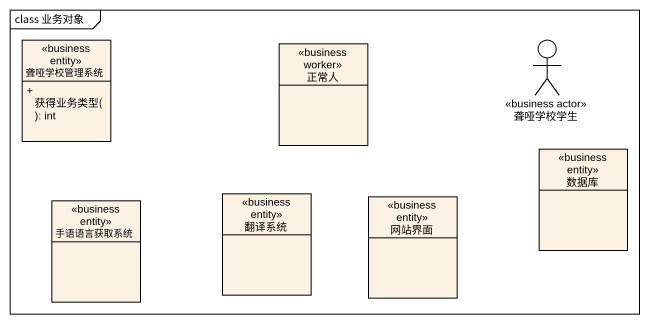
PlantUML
@startuml
mainframe class 业务对象
allowmixing
hide circle
hide empty members
skinparam classAttributeIconSize 0
class 聋哑学校管理系统 <<business entity>> {
  + 获得业务类型(): int
}
class 正常人 <<business worker>>
actor 聋哑学校学生 <<business actor>>
class 数据库 <<business entity>>
class 翻译系统 <<business entity>>
class 网站界面 <<business entity>>
class 手语语言获取系统 <<business entity>>
@enduml
